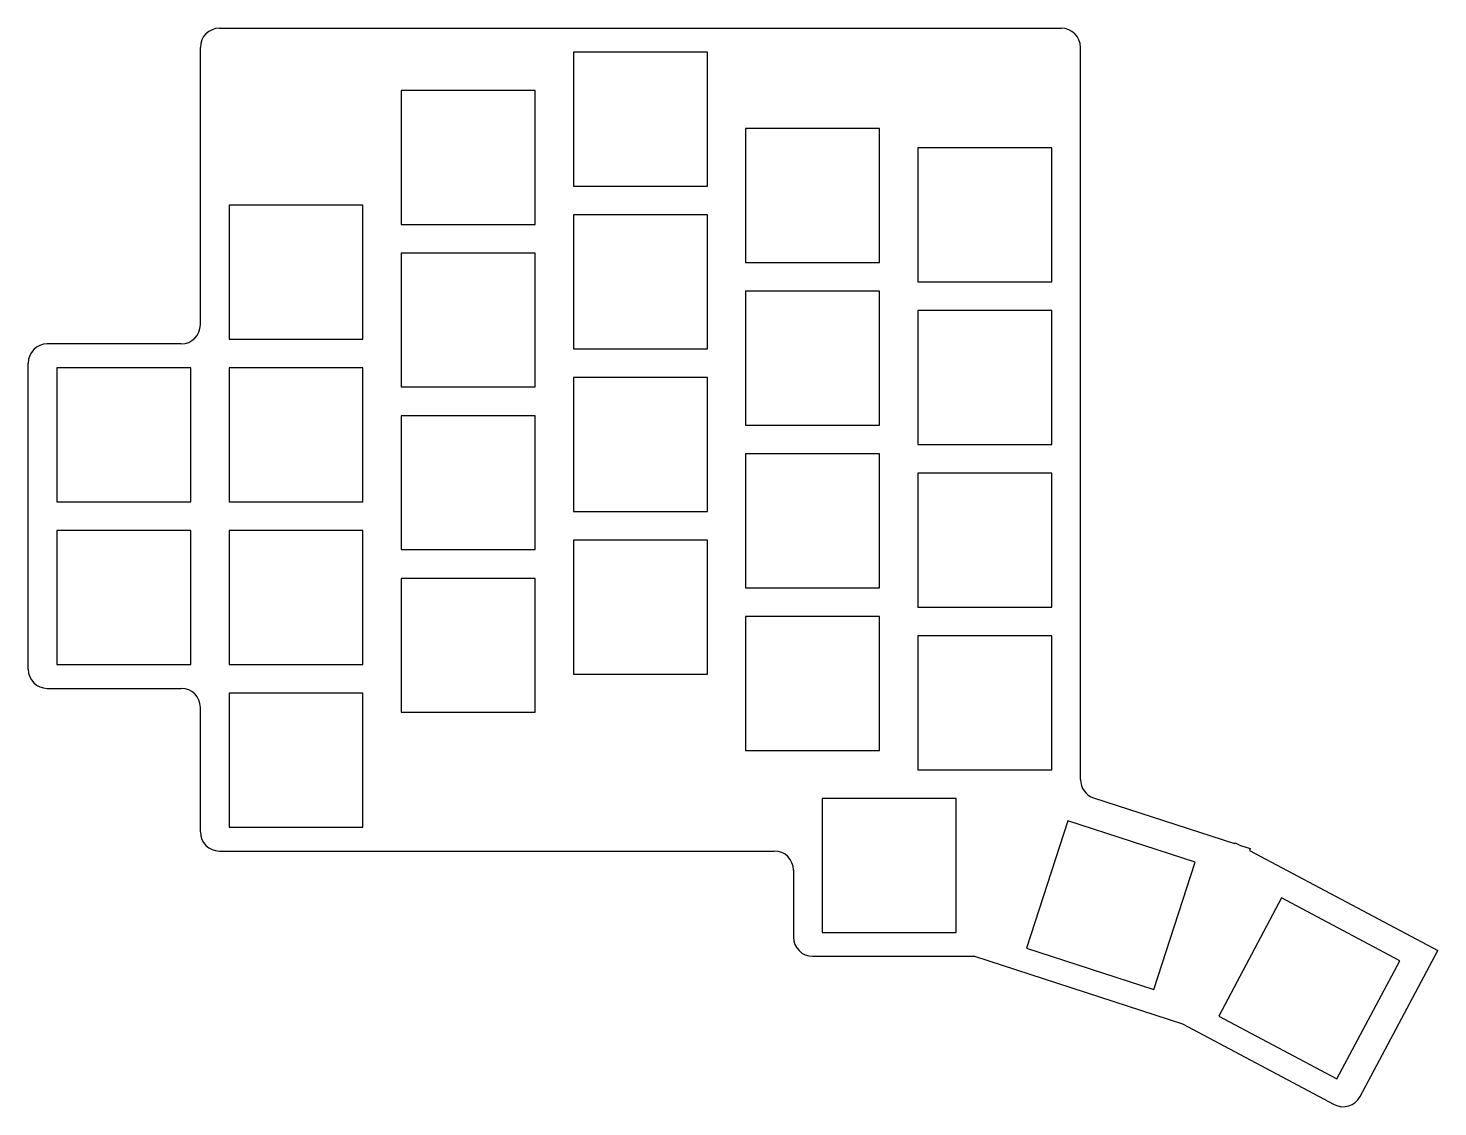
# Model space of a CAD drawing. Header units: millimetres. Extents: x 72 to 219, y -186 to -74.
import ezdxf

# ---------------------------------------------------------------- set-up
doc = ezdxf.new("R2010")
doc.units = ezdxf.units.MM

msp = doc.modelspace()

# ---------------------------------------------------------------- linework, layer by layer
for p, q in [((92, -73.5), (180, -73.5)), ((90, -104.5), (90, -75.5)), ((143, -76), (129, -76)), ((129, -76), (129, -90)), ((143, -90), (143, -76)), ((182, -152.04), (182, -75.5)), ((125, -80), (111, -80)), ((111, -80), (111, -94)), ((125, -94), (125, -80)), ((161, -84), (147, -84)), ((147, -84), (147, -98)), ((161, -98), (161, -84)), ((179, -86), (165, -86)), ((165, -86), (165, -100)), ((179, -100), (179, -86)), ((129, -90), (143, -90)), ((107, -92), (93, -92)), ((93, -92), (93, -106)), ((107, -106), (107, -92)), ((111, -94), (125, -94)), ((143, -93), (129, -93)), ((129, -93), (129, -107)), ((143, -107), (143, -93)), ((125, -97), (111, -97)), ((111, -97), (111, -111)), ((125, -111), (125, -97)), ((147, -98), (161, -98)), ((165, -100), (179, -100)), ((161, -101), (147, -101)), ((147, -101), (147, -115)), ((161, -115), (161, -101)), ((179, -103), (165, -103)), ((165, -103), (165, -117)), ((179, -117), (179, -103)), ((93, -106), (107, -106)), ((88, -106.5), (74, -106.5)), ((129, -107), (143, -107)), ((72, -140.5), (72, -108.5)), ((89, -109), (75, -109)), ((75, -109), (75, -123)), ((89, -123), (89, -109)), ((107, -109), (93, -109)), ((93, -109), (93, -123)), ((107, -123), (107, -109)), ((143, -110), (129, -110)), ((129, -110), (129, -124)), ((143, -124), (143, -110)), ((111, -111), (125, -111)), ((125, -114), (111, -114)), ((111, -114), (111, -128)), ((125, -128), (125, -114)), ((147, -115), (161, -115)), ((165, -117), (179, -117)), ((161, -118), (147, -118)), ((147, -118), (147, -132)), ((161, -132), (161, -118)), ((179, -120), (165, -120)), ((165, -120), (165, -134)), ((179, -134), (179, -120)), ((75, -123), (89, -123)), ((93, -123), (107, -123)), ((129, -124), (143, -124)), ((89, -126), (75, -126)), ((75, -126), (75, -140)), ((89, -140), (89, -126)), ((107, -126), (93, -126)), ((93, -126), (93, -140)), ((107, -140), (107, -126)), ((111, -128), (125, -128)), ((143, -127), (129, -127)), ((129, -127), (129, -141)), ((143, -141), (143, -127)), ((125, -131), (111, -131)), ((111, -131), (111, -145)), ((125, -145), (125, -131)), ((147, -132), (161, -132)), ((165, -134), (179, -134)), ((161, -135), (147, -135)), ((147, -135), (147, -149)), ((161, -149), (161, -135)), ((179, -137), (165, -137)), ((165, -137), (165, -151)), ((179, -151), (179, -137)), ((75, -140), (89, -140)), ((93, -140), (107, -140)), ((129, -141), (143, -141)), ((74, -142.5), (88, -142.5)), ((107, -143), (93, -143)), ((93, -143), (93, -157)), ((107, -157), (107, -143)), ((90, -157.5), (90, -144.5)), ((111, -145), (125, -145)), ((147, -149), (161, -149)), ((165, -151), (179, -151)), ((169, -154), (155, -154)), ((155, -154), (155, -168)), ((169, -168), (169, -154)), ((183.38, -153.94), (198.12, -158.73)), ((93, -157), (107, -157)), ((180.7, -156.33), (176.37, -169.64)), ((194.01, -160.65), (180.7, -156.33)), ((198.12, -158.73), (198.17, -158.63)), ((198.17, -158.63), (198.72, -158.92)), ((198.72, -158.92), (199.73, -159.25)), ((92, -159.5), (150, -159.5)), ((199.73, -159.25), (199.67, -159.43)), ((199.67, -159.43), (219.36, -169.9)), ((152, -161.5), (152, -168.5)), ((189.69, -173.97), (194.01, -160.65)), ((203.03, -164.39), (196.46, -176.75)), ((215.4, -170.96), (203.03, -164.39)), ((155, -168), (169, -168)), ((154, -170.5), (170.92, -170.5)), ((170.92, -170.5), (192.68, -177.57)), ((176.37, -169.64), (189.69, -173.97)), ((211.24, -185.17), (219.36, -169.9)), ((208.82, -183.32), (215.4, -170.96)), ((196.46, -176.75), (208.82, -183.32)), ((192.68, -177.57), (208.53, -186))]:
    msp.add_line(p, q)
for centre, start, end in [((92, -75.5), 90, 180), ((180, -75.5), 0, 90), ((88, -104.5), 270, 0), ((74, -108.5), 90, 180), ((74, -140.5), 180, 270), ((88, -144.5), 0, 90), ((184, -152.04), 180, 252), ((92, -157.5), 180, 270), ((150, -161.5), 0, 90), ((154, -168.5), 180, 270), ((209.47, -184.23), 242, 332)]:
    msp.add_arc(centre, 2, start, end)

doc.saveas('drawing.dxf')
